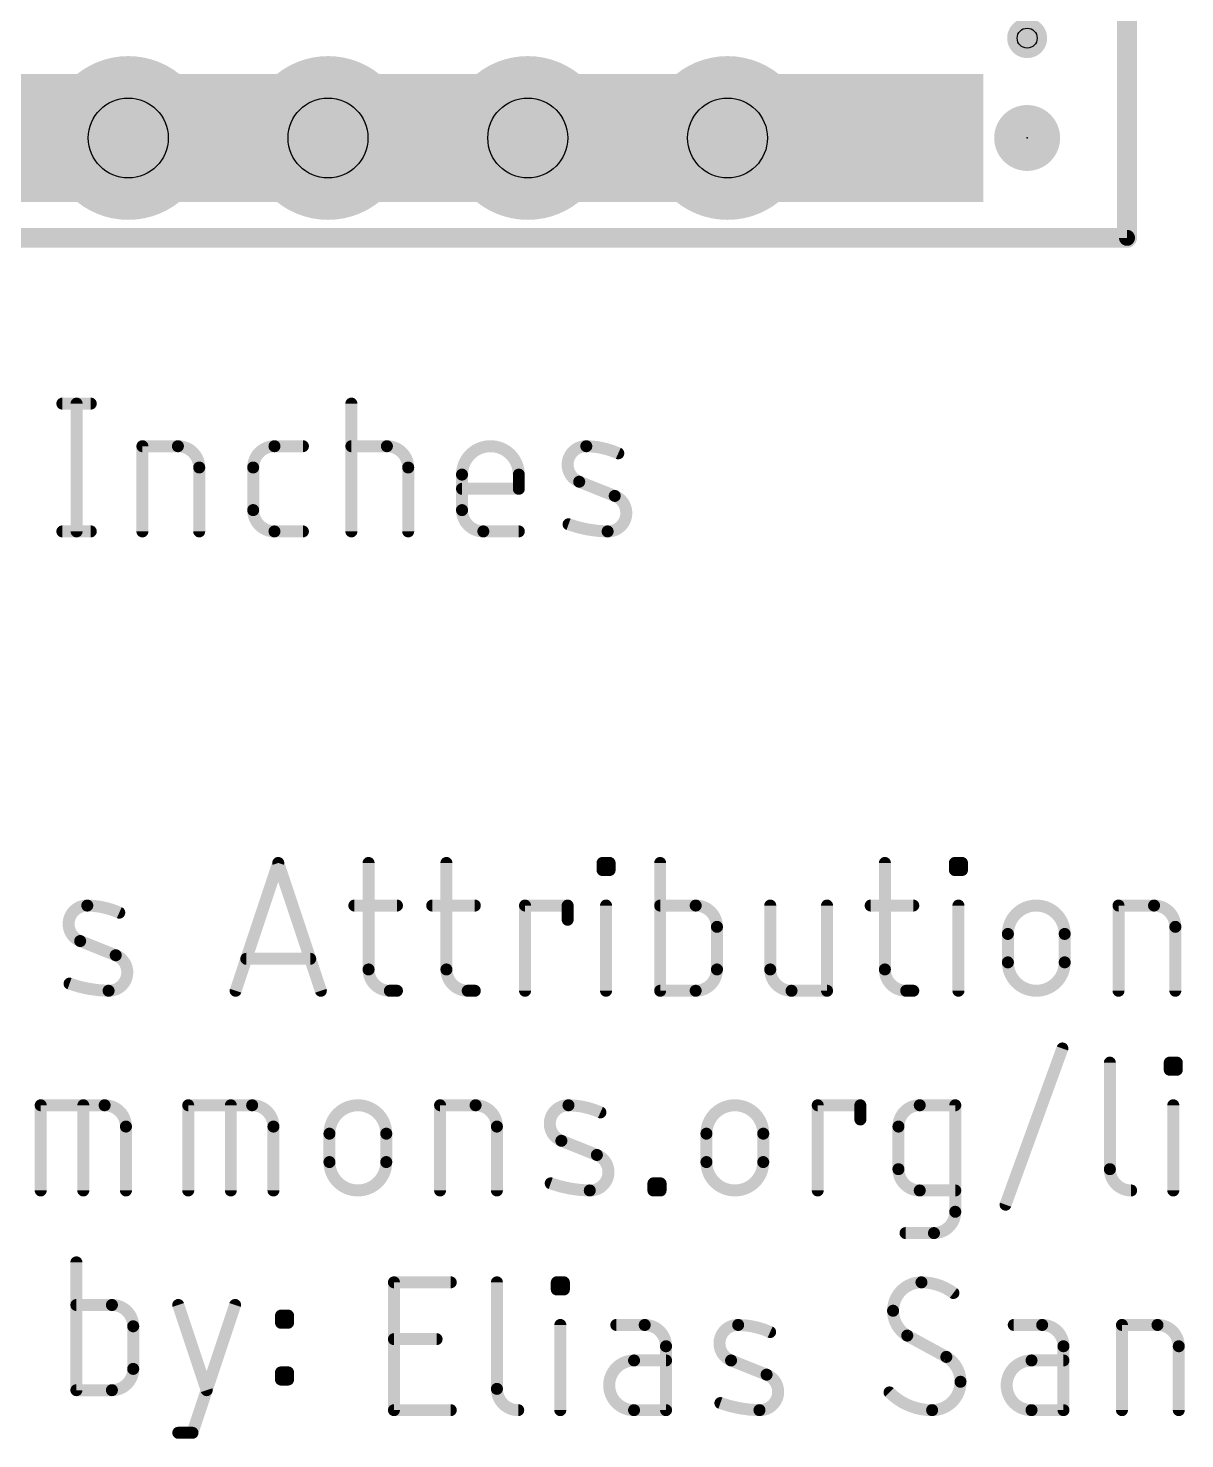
# Model space of a CAD drawing. Extents: x -28.7 to 57.9, y -15.3 to 34.1.
# Drawn here: x 13.97 to 28.67, y -15.27 to 2.67 of the extents above; entities that cross this region are included whole.
import ezdxf

# ---------------------------------------------------------------- set-up
doc = ezdxf.new("R2010")
doc.units = 0
for name, color, linetype in [('1', 12, 'CONTINUOUS'), ('16', 53, 'CONTINUOUS'), ('17', 254, 'CONTINUOUS'), ('18', 110, 'CONTINUOUS'), ('20', 53, 'CONTINUOUS'), ('21', 41, 'CONTINUOUS'), ('22', 40, 'CONTINUOUS'), ('23', 53, 'CONTINUOUS'), ('24', 53, 'CONTINUOUS'), ('29', 253, 'CONTINUOUS'), ('30', 253, 'CONTINUOUS'), ('44', 253, 'CONTINUOUS'), ('47', 253, 'CONTINUOUS'), ('51', 53, 'CONTINUOUS')]:
    doc.layers.add(name, color=color, linetype=linetype)

# ---------------------------------------------------------------- blocks, each defined once
blk = doc.blocks.new('RECT')
blk.add_solid([(-0.5, -0.5), (0.5, -0.5), (-0.5, 0.5), (0.5, 0.5)])
blk = doc.blocks.new('PIE')
at = {"const_width": 0.5}
blk.add_lwpolyline([(0, -0.25, 1), (0, 0.25, 1), (0, -0.25)], format="xyb", dxfattribs=at)
blk = doc.blocks.new('ROUNDP')
at = {"const_width": 0.5}
blk.add_lwpolyline([(0, -0.25, 1), (0, 0.25, 1), (0, -0.25)], format="xyb", dxfattribs=at)
blk = doc.blocks.new('ROUNDV')
at = {"const_width": 0.5}
blk.add_lwpolyline([(0, -0.25, 1), (0, 0.25, 1), (0, -0.25)], format="xyb", dxfattribs=at)

msp = doc.modelspace()

# ---------------------------------------------------------------- linework, layer by layer
at = {"layer": '1', "const_width": 0.254}
for points in [[(27.94, 25.4), (27.94, 0)], [(27.94, 4.064), (27.94, 0)], [(27.94, 0), (0, 0)], [(27.94, 0), (0, 0)]]:
    msp.add_lwpolyline(points, dxfattribs=at)
at = {"layer": '1', "const_width": 0.127}
for points in [[(27.8765, 0, 1), (28.0035, 0)], [(27.8765, 0, 1), (28.0035, 0)], [(27.94, -0.0635, 1), (27.94, 0.0635)], [(27.94, -0.0635, 1), (27.94, 0.0635)]]:
    msp.add_lwpolyline(points, format="xyb", dxfattribs=at)
at = {"layer": '16', "const_width": 0.254}
for points in [[(27.94, 25.4), (27.94, 0)], [(27.94, 0), (0, 0)]]:
    msp.add_lwpolyline(points, dxfattribs=at)
at = {"layer": '16', "const_width": 0.127}
for points in [[(27.8765, 0, 1), (28.0035, 0)], [(27.94, -0.0635, 1), (27.94, 0.0635)]]:
    msp.add_lwpolyline(points, format="xyb", dxfattribs=at)
at = {"layer": '20', "const_width": 0.2032}
for points in [[(27.94, 0), (27.94, 25.4)], [(0, 0), (27.94, 0)]]:
    msp.add_lwpolyline(points, dxfattribs=at)
at = {"layer": '20', "const_width": 0.1016}
for points in [[(27.8892, 0, 1), (27.9908, 0)], [(27.94, -0.0508, 1), (27.94, 0.0508)]]:
    msp.add_lwpolyline(points, format="xyb", dxfattribs=at)
at = {"layer": '23'}
msp.add_point((26.67, 1.27), dxfattribs=at)
at = {"layer": '24'}
msp.add_point((26.67, 1.27), dxfattribs=at)
at = {"layer": '44'}
for centre, radius in [((26.67, 2.54), 0.127), ((15.24, 1.27), 0.508), ((17.78, 1.27), 0.508), ((20.32, 1.27), 0.508), ((22.86, 1.27), 0.508)]:
    msp.add_circle(centre, radius, dxfattribs=at)
at = {"layer": '47', "const_width": 0.1524}
for points in [[(14.4021, -2.1082), (14.7633, -2.1082)], [(14.5827, -2.1082), (14.5827, -3.7338)], [(18.0771, -3.7338), (18.0771, -2.1082)], [(15.4198, -3.7338), (15.4198, -2.6501)], [(15.4198, -2.6501), (15.8714, -2.6501)], [(17.0993, -2.6501), (17.4606, -2.6501)], [(18.0771, -2.6501), (18.5287, -2.6501)], [(16.1423, -2.921), (16.1423, -3.7338)], [(16.8284, -3.4629), (16.8284, -2.921)], [(18.7996, -2.921), (18.7996, -3.7338)], [(19.4839, -3.4629), (19.4839, -3.0113)], [(20.2064, -3.0113), (20.2064, -3.1919)], [(21.4257, -3.2822), (20.9741, -3.1016)], [(20.2064, -3.1919), (19.4839, -3.1919)], [(14.4021, -3.7338), (14.7633, -3.7338)], [(17.4606, -3.7338), (17.0993, -3.7338)], [(20.2064, -3.7338), (19.7549, -3.7338)]]:
    msp.add_lwpolyline(points, dxfattribs=at)
at = {"layer": '47'}
for points, const_width in [([(14.4021, -2.0701, 1), (14.4021, -2.1463)], 0.0762), ([(14.6208, -2.1082, 1), (14.5446, -2.1082)], 0.0762), ([(14.7633, -2.1463, 1), (14.7633, -2.0701)], 0.0762), ([(18.1152, -2.1082, 1), (18.039, -2.1082)], 0.0762), ([(15.4579, -2.6501, 1), (15.3817, -2.6501)], 0.0762), ([(15.4198, -2.612, 1), (15.4198, -2.6882)], 0.0762), ([(16.1423, -2.921, 0.4142), (15.8714, -2.6501)], 0.1524), ([(15.8714, -2.612, 1), (15.8714, -2.6882)], 0.0762), ([(15.8714, -2.6882, 1), (15.8714, -2.612)], 0.0762), ([(17.0993, -2.6501, 0.4142), (16.8284, -2.921)], 0.1524), ([(17.0993, -2.612, 1), (17.0993, -2.6882)], 0.0762), ([(17.0993, -2.6882, 1), (17.0993, -2.612)], 0.0762), ([(17.4606, -2.6882, 1), (17.4606, -2.612)], 0.0762), ([(18.0771, -2.612, 1), (18.0771, -2.6882)], 0.0762), ([(18.7996, -2.921, 0.4142), (18.5287, -2.6501)], 0.1524), ([(18.5287, -2.612, 1), (18.5287, -2.6882)], 0.0762), ([(18.5287, -2.6882, 1), (18.5287, -2.612)], 0.0762), ([(20.2064, -3.0113, 1), (19.4839, -3.0113)], 0.1524), ([(21.0644, -2.6501, 0.8318), (20.9741, -3.1016)], 0.1524), ([(21.4708, -2.7404, 0.1026), (21.0644, -2.6501)], 0.1524), ([(21.065, -2.612, 1), (21.0639, -2.6882)], 0.0762), ([(21.0639, -2.6882, 1), (21.065, -2.612)], 0.0762), ([(21.4552, -2.7751, 1), (21.4865, -2.7056)], 0.0762), ([(16.1804, -2.921, 1), (16.1042, -2.921)], 0.0762), ([(16.8665, -2.921, 1), (16.7903, -2.921)], 0.0762), ([(18.8377, -2.921, 1), (18.7615, -2.921)], 0.0762), ([(16.1042, -2.921, 1), (16.1804, -2.921)], 0.0762), ([(16.7903, -2.921, 1), (16.8665, -2.921)], 0.0762), ([(18.7615, -2.921, 1), (18.8377, -2.921)], 0.0762), ([(19.522, -3.0113, 1), (19.4458, -3.0113)], 0.0762), ([(19.4458, -3.0113, 1), (19.522, -3.0113)], 0.0762), ([(20.2445, -3.0113, 1), (20.1683, -3.0113)], 0.0762), ([(20.1683, -3.0113, 1), (20.2445, -3.0113)], 0.0762), ([(20.9883, -3.0663, 1), (20.96, -3.137)], 0.0762), ([(20.96, -3.137, 1), (20.9883, -3.0662)], 0.0762), ([(19.4839, -3.1538, 1), (19.4839, -3.23)], 0.0762), ([(20.1683, -3.1919, 1), (20.2445, -3.1919)], 0.0762), ([(20.2064, -3.23, 1), (20.2064, -3.1538)], 0.0762), ([(21.3354, -3.7338, 0.8318), (21.4257, -3.2822)], 0.1524), ([(21.4398, -3.2469, 1), (21.4115, -3.3176)], 0.0762), ([(21.4115, -3.3176, 1), (21.4398, -3.2469)], 0.0762), ([(16.8284, -3.4629, 0.4142), (17.0993, -3.7338)], 0.1524), ([(16.8665, -3.4629, 1), (16.7903, -3.4629)], 0.0762), ([(19.4839, -3.4629, 0.4142), (19.7549, -3.7338)], 0.1524), ([(19.522, -3.4629, 1), (19.4458, -3.4629)], 0.0762), ([(16.7903, -3.4629, 1), (16.8665, -3.4629)], 0.0762), ([(19.4458, -3.4629, 1), (19.522, -3.4629)], 0.0762), ([(20.8516, -3.6076, 1), (20.8257, -3.6793)], 0.0762), ([(20.8387, -3.6435, 0.083), (21.3354, -3.7338)], 0.1524), ([(14.4021, -3.6957, 1), (14.4021, -3.7719)], 0.0762), ([(14.5446, -3.7338, 1), (14.6208, -3.7338)], 0.0762), ([(14.7633, -3.7719, 1), (14.7633, -3.6957)], 0.0762), ([(15.3817, -3.7338, 1), (15.4579, -3.7338)], 0.0762), ([(16.1042, -3.7338, 1), (16.1804, -3.7338)], 0.0762), ([(17.0993, -3.6957, 1), (17.0993, -3.7719)], 0.0762), ([(17.0993, -3.7719, 1), (17.0993, -3.6957)], 0.0762), ([(17.4606, -3.7719, 1), (17.4606, -3.6957)], 0.0762), ([(18.039, -3.7338, 1), (18.1152, -3.7338)], 0.0762), ([(18.7615, -3.7338, 1), (18.8377, -3.7338)], 0.0762), ([(19.7549, -3.6957, 1), (19.7549, -3.7719)], 0.0762), ([(19.7549, -3.7719, 1), (19.7549, -3.6957)], 0.0762), ([(20.2064, -3.7719, 1), (20.2064, -3.6957)], 0.0762), ([(21.3359, -3.6957, 1), (21.3348, -3.7719)], 0.0762), ([(21.3348, -3.7719, 1), (21.3359, -3.6957)], 0.0762)]:
    msp.add_lwpolyline(points, format="xyb", dxfattribs=dict(at, const_width=const_width))
at = {"layer": '51', "const_width": 0.1524}
for points in [[(16.6053, -9.5758), (17.1471, -7.9502)], [(17.1471, -7.9502), (17.689, -9.5758)], [(18.2957, -7.9502), (18.2957, -9.3049)], [(19.2857, -7.9502), (19.2857, -9.3049)], [(21.2703, -8.0405), (21.2703, -7.9502)], [(21.2703, -7.9502), (21.3606, -7.9502)], [(21.3606, -7.9502), (21.3606, -8.0405)], [(22.0036, -7.9502), (22.0036, -9.5758)], [(24.8608, -7.9502), (24.8608, -9.3049)], [(25.7512, -8.0405), (25.7512, -7.9502)], [(25.7512, -7.9502), (25.8415, -7.9502)], [(25.8415, -7.9502), (25.8415, -8.0405)], [(21.3606, -8.0405), (21.2703, -8.0405)], [(25.8415, -8.0405), (25.7512, -8.0405)], [(18.1151, -8.4921), (18.6569, -8.4921)], [(19.105, -8.4921), (19.6469, -8.4921)], [(20.2853, -9.5758), (20.2853, -8.4921)], [(20.2853, -8.4921), (20.8272, -8.4921)], [(20.8272, -8.4921), (20.8272, -8.6727)], [(21.3154, -9.5758), (21.3154, -8.4921)], [(22.4552, -8.4921), (22.0036, -8.4921)], [(23.4031, -8.4921), (23.4031, -9.3049)], [(24.1256, -9.5758), (24.1256, -8.4921)], [(24.6802, -8.4921), (25.222, -8.4921)], [(25.7964, -9.5758), (25.7964, -8.4921)], [(27.8319, -9.5758), (27.8319, -8.4921)], [(27.8319, -8.4921), (28.2835, -8.4921)], [(22.7261, -9.3049), (22.7261, -8.763)], [(26.4251, -9.2146), (26.4251, -8.8533)], [(27.1476, -8.8533), (27.1476, -9.2146)], [(28.5544, -8.763), (28.5544, -9.5758)], [(15.0803, -9.1242), (14.6288, -8.9436)], [(17.5535, -9.1694), (16.7407, -9.1694)], [(18.5666, -9.5758), (18.6569, -9.5758)], [(19.5566, -9.5758), (19.6469, -9.5758)], [(22.0036, -9.5758), (22.4552, -9.5758)], [(23.674, -9.5758), (24.1256, -9.5758)], [(25.1317, -9.5758), (25.222, -9.5758)], [(26.3955, -12.2964), (27.118, -10.3096)], [(27.7218, -10.4902), (27.7218, -11.8449)], [(28.4831, -10.5805), (28.4831, -10.4902)], [(28.4831, -10.4902), (28.5734, -10.4902)], [(28.5734, -10.5805), (28.4831, -10.5805)], [(28.5734, -10.4902), (28.5734, -10.5805)], [(14.1267, -12.1158), (14.1267, -11.0321)], [(14.1267, -11.0321), (14.9395, -11.0321)], [(14.6686, -12.1158), (14.6686, -11.0321)], [(16.0025, -12.1158), (16.0025, -11.0321)], [(16.0025, -11.0321), (16.8153, -11.0321)], [(16.5443, -12.1158), (16.5443, -11.0321)], [(19.2051, -12.1158), (19.2051, -11.0321)], [(19.2051, -11.0321), (19.6567, -11.0321)], [(24.0072, -12.1158), (24.0072, -11.0321)], [(24.0072, -11.0321), (24.5491, -11.0321)], [(24.5491, -11.0321), (24.5491, -11.2127)], [(25.3044, -11.0321), (25.7559, -11.0321)], [(25.7559, -11.0321), (25.7559, -12.3867)], [(28.5283, -12.1158), (28.5283, -11.0321)], [(15.2105, -11.303), (15.2105, -12.1158)], [(17.0862, -11.303), (17.0862, -12.1158)], [(19.9276, -11.303), (19.9276, -12.1158)], [(25.0335, -11.8449), (25.0335, -11.303)], [(17.7983, -11.7546), (17.7983, -11.3933)], [(18.5208, -11.3933), (18.5208, -11.7546)], [(21.199, -11.6642), (20.7474, -11.4836)], [(22.5919, -11.7546), (22.5919, -11.3933)], [(23.3144, -11.3933), (23.3144, -11.7546)], [(21.918, -12.1158), (21.918, -12.0255)], [(21.918, -12.0255), (22.0083, -12.0255)], [(22.0083, -12.0255), (22.0083, -12.1158)], [(22.0083, -12.1158), (21.918, -12.1158)], [(25.7559, -12.1158), (25.3044, -12.1158)], [(25.485, -12.6577), (25.1238, -12.6577)], [(14.5805, -13.0302), (14.5805, -14.6558)], [(18.6182, -14.9098), (18.6182, -13.2842)], [(18.6182, -13.2842), (19.3407, -13.2842)], [(19.9276, -13.2842), (19.9276, -14.6389)], [(20.689, -13.3745), (20.689, -13.2842)], [(20.689, -13.2842), (20.7793, -13.2842)], [(20.7793, -13.2842), (20.7793, -13.3745)], [(20.7793, -13.3745), (20.689, -13.3745)], [(15.0321, -13.5721), (14.5805, -13.5721)], [(15.8758, -13.5721), (16.237, -14.6558)], [(16.0564, -15.1977), (16.5983, -13.5721)], [(17.1819, -13.7978), (17.1819, -13.7075)], [(17.1819, -13.7075), (17.2722, -13.7075)], [(17.2722, -13.7075), (17.2722, -13.7978)], [(15.303, -14.3849), (15.303, -13.843)], [(17.2722, -13.7978), (17.1819, -13.7978)], [(20.7341, -14.9098), (20.7341, -13.8261)], [(21.8071, -13.8261), (21.4458, -13.8261)], [(26.8612, -13.8261), (26.4999, -13.8261)], [(27.8758, -14.9098), (27.8758, -13.8261)], [(27.8758, -13.8261), (28.3274, -13.8261)], [(18.6182, -14.0067), (19.1601, -14.0067)], [(25.6423, -14.2325), (25.1456, -13.9615)], [(22.078, -14.9098), (22.078, -14.097)], [(27.1321, -14.9098), (27.1321, -14.097)], [(28.5983, -14.097), (28.5983, -14.9098)], [(22.078, -14.2776), (21.6716, -14.2776)], [(23.3567, -14.4582), (22.9051, -14.2776)], [(27.1321, -14.2776), (26.7257, -14.2776)], [(17.1819, -14.5203), (17.1819, -14.43)], [(17.1819, -14.43), (17.2722, -14.43)], [(17.2722, -14.5203), (17.1819, -14.5203)], [(17.2722, -14.43), (17.2722, -14.5203)], [(14.5805, -14.6558), (15.0321, -14.6558)], [(19.3407, -14.9098), (18.6182, -14.9098)], [(21.6716, -14.9098), (22.078, -14.9098)], [(26.7257, -14.9098), (27.1321, -14.9098)], [(15.8758, -15.1977), (16.0564, -15.1977)]]:
    msp.add_lwpolyline(points, dxfattribs=at)
at = {"layer": '51'}
for points, const_width in [([(17.1833, -7.9382, 1), (17.111, -7.9622)], 0.0762), ([(17.1833, -7.9622, 1), (17.111, -7.9382)], 0.0762), ([(18.3338, -7.9502, 1), (18.2576, -7.9502)], 0.0762), ([(19.3238, -7.9502, 1), (19.2476, -7.9502)], 0.0762), ([(21.3084, -7.9502, 1), (21.2322, -7.9502)], 0.0762), ([(21.2703, -7.9121, 1), (21.2703, -7.9883)], 0.0762), ([(21.3987, -7.9502, 1), (21.3225, -7.9502)], 0.0762), ([(21.3606, -7.9883, 1), (21.3606, -7.9121)], 0.0762), ([(22.0417, -7.9502, 1), (21.9655, -7.9502)], 0.0762), ([(24.8989, -7.9502, 1), (24.8227, -7.9502)], 0.0762), ([(25.7893, -7.9502, 1), (25.7131, -7.9502)], 0.0762), ([(25.7512, -7.9121, 1), (25.7512, -7.9883)], 0.0762), ([(25.8796, -7.9502, 1), (25.8034, -7.9502)], 0.0762), ([(25.8415, -7.9883, 1), (25.8415, -7.9121)], 0.0762), ([(21.2703, -8.0024, 1), (21.2703, -8.0786)], 0.0762), ([(21.2322, -8.0405, 1), (21.3084, -8.0405)], 0.0762), ([(21.3225, -8.0405, 1), (21.3987, -8.0405)], 0.0762), ([(21.3606, -8.0786, 1), (21.3606, -8.0024)], 0.0762), ([(25.7512, -8.0024, 1), (25.7512, -8.0786)], 0.0762), ([(25.7131, -8.0405, 1), (25.7893, -8.0405)], 0.0762), ([(25.8034, -8.0405, 1), (25.8796, -8.0405)], 0.0762), ([(25.8415, -8.0786, 1), (25.8415, -8.0024)], 0.0762), ([(14.7191, -8.4921, 0.8318), (14.6288, -8.9436)], 0.1524), ([(14.7196, -8.454, 1), (14.7185, -8.5302)], 0.0762), ([(15.1255, -8.5824, 0.1026), (14.7191, -8.4921)], 0.1524), ([(14.7185, -8.5302, 1), (14.7196, -8.454)], 0.0762), ([(18.1151, -8.454, 1), (18.1151, -8.5302)], 0.0762), ([(18.6569, -8.5302, 1), (18.6569, -8.454)], 0.0762), ([(19.105, -8.454, 1), (19.105, -8.5302)], 0.0762), ([(19.6469, -8.5302, 1), (19.6469, -8.454)], 0.0762), ([(20.3234, -8.4921, 1), (20.2472, -8.4921)], 0.0762), ([(20.2853, -8.454, 1), (20.2853, -8.5302)], 0.0762), ([(20.8653, -8.4921, 1), (20.7891, -8.4921)], 0.0762), ([(20.8272, -8.5302, 1), (20.8272, -8.454)], 0.0762), ([(21.3535, -8.4921, 1), (21.2773, -8.4921)], 0.0762), ([(22.0036, -8.454, 1), (22.0036, -8.5302)], 0.0762), ([(22.7261, -8.763, 0.4142), (22.4552, -8.4921)], 0.1524), ([(22.4552, -8.454, 1), (22.4552, -8.5302)], 0.0762), ([(22.4552, -8.5302, 1), (22.4552, -8.454)], 0.0762), ([(23.4412, -8.4921, 1), (23.365, -8.4921)], 0.0762), ([(24.1637, -8.4921, 1), (24.0875, -8.4921)], 0.0762), ([(24.6802, -8.454, 1), (24.6802, -8.5302)], 0.0762), ([(25.222, -8.5302, 1), (25.222, -8.454)], 0.0762), ([(25.8345, -8.4921, 1), (25.7583, -8.4921)], 0.0762), ([(27.1476, -8.8533, 1), (26.4251, -8.8533)], 0.1524), ([(27.87, -8.4921, 1), (27.7938, -8.4921)], 0.0762), ([(27.8319, -8.454, 1), (27.8319, -8.5302)], 0.0762), ([(28.5544, -8.763, 0.4142), (28.2835, -8.4921)], 0.1524), ([(28.2835, -8.454, 1), (28.2835, -8.5302)], 0.0762), ([(28.2835, -8.5302, 1), (28.2835, -8.454)], 0.0762), ([(15.1098, -8.6171, 1), (15.1411, -8.5476)], 0.0762), ([(20.7891, -8.6727, 1), (20.8653, -8.6727)], 0.0762), ([(22.7642, -8.763, 1), (22.688, -8.763)], 0.0762), ([(22.688, -8.763, 1), (22.7642, -8.763)], 0.0762), ([(26.4632, -8.8533, 1), (26.387, -8.8533)], 0.0762), ([(27.1857, -8.8533, 1), (27.1095, -8.8533)], 0.0762), ([(28.5925, -8.763, 1), (28.5163, -8.763)], 0.0762), ([(28.5163, -8.763, 1), (28.5925, -8.763)], 0.0762), ([(14.6429, -8.9083, 1), (14.6146, -8.979)], 0.0762), ([(14.6146, -8.979, 1), (14.6429, -8.9082)], 0.0762), ([(26.387, -8.8533, 1), (26.4632, -8.8533)], 0.0762), ([(27.1095, -8.8533, 1), (27.1857, -8.8533)], 0.0762), ([(14.99, -9.5758, 0.8318), (15.0803, -9.1242)], 0.1524), ([(15.0945, -9.0889, 1), (15.0662, -9.1596)], 0.0762), ([(15.0662, -9.1596, 1), (15.0945, -9.0889)], 0.0762), ([(16.7407, -9.1313, 1), (16.7407, -9.2075)], 0.0762), ([(17.5535, -9.2075, 1), (17.5535, -9.1313)], 0.0762), ([(26.4251, -9.2146, 1), (27.1476, -9.2146)], 0.1524), ([(26.4632, -9.2146, 1), (26.387, -9.2146)], 0.0762), ([(27.1857, -9.2146, 1), (27.1095, -9.2146)], 0.0762), ([(18.2957, -9.3049, 0.4142), (18.5666, -9.5758)], 0.1524), ([(18.3338, -9.3049, 1), (18.2576, -9.3049)], 0.0762), ([(18.2576, -9.3049, 1), (18.3338, -9.3049)], 0.0762), ([(19.2857, -9.3049, 0.4142), (19.5566, -9.5758)], 0.1524), ([(19.3238, -9.3049, 1), (19.2476, -9.3049)], 0.0762), ([(19.2476, -9.3049, 1), (19.3238, -9.3049)], 0.0762), ([(22.4552, -9.5758, 0.4142), (22.7261, -9.3049)], 0.1524), ([(22.7642, -9.3049, 1), (22.688, -9.3049)], 0.0762), ([(22.688, -9.3049, 1), (22.7642, -9.3049)], 0.0762), ([(23.4031, -9.3049, 0.4142), (23.674, -9.5758)], 0.1524), ([(23.4412, -9.3049, 1), (23.365, -9.3049)], 0.0762), ([(23.365, -9.3049, 1), (23.4412, -9.3049)], 0.0762), ([(24.8608, -9.3049, 0.4142), (25.1317, -9.5758)], 0.1524), ([(24.8989, -9.3049, 1), (24.8227, -9.3049)], 0.0762), ([(24.8227, -9.3049, 1), (24.8989, -9.3049)], 0.0762), ([(26.387, -9.2146, 1), (26.4632, -9.2146)], 0.0762), ([(27.1095, -9.2146, 1), (27.1857, -9.2146)], 0.0762), ([(14.5062, -9.4496, 1), (14.4804, -9.5213)], 0.0762), ([(14.4933, -9.4855, 0.083), (14.99, -9.5758)], 0.1524), ([(14.9905, -9.5377, 1), (14.9895, -9.6139)], 0.0762), ([(14.9895, -9.6139, 1), (14.9905, -9.5377)], 0.0762), ([(18.5666, -9.5377, 1), (18.5666, -9.6139)], 0.0762), ([(18.5666, -9.6139, 1), (18.5666, -9.5377)], 0.0762), ([(18.6569, -9.6139, 1), (18.6569, -9.5377)], 0.0762), ([(19.5566, -9.5377, 1), (19.5566, -9.6139)], 0.0762), ([(19.5566, -9.6139, 1), (19.5566, -9.5377)], 0.0762), ([(19.6469, -9.6139, 1), (19.6469, -9.5377)], 0.0762), ([(22.0036, -9.5377, 1), (22.0036, -9.6139)], 0.0762), ([(22.4552, -9.5377, 1), (22.4552, -9.6139)], 0.0762), ([(22.4552, -9.6139, 1), (22.4552, -9.5377)], 0.0762), ([(23.674, -9.5377, 1), (23.674, -9.6139)], 0.0762), ([(23.674, -9.6139, 1), (23.674, -9.5377)], 0.0762), ([(24.1256, -9.6139, 1), (24.1256, -9.5377)], 0.0762), ([(25.1317, -9.5377, 1), (25.1317, -9.6139)], 0.0762), ([(25.1317, -9.6139, 1), (25.1317, -9.5377)], 0.0762), ([(25.222, -9.6139, 1), (25.222, -9.5377)], 0.0762), ([(16.5691, -9.5638, 1), (16.6414, -9.5878)], 0.0762), ([(17.6528, -9.5878, 1), (17.7251, -9.5638)], 0.0762), ([(20.2472, -9.5758, 1), (20.3234, -9.5758)], 0.0762), ([(21.2773, -9.5758, 1), (21.3535, -9.5758)], 0.0762), ([(21.9655, -9.5758, 1), (22.0417, -9.5758)], 0.0762), ([(24.0875, -9.5758, 1), (24.1637, -9.5758)], 0.0762), ([(25.7583, -9.5758, 1), (25.8345, -9.5758)], 0.0762), ([(27.7938, -9.5758, 1), (27.87, -9.5758)], 0.0762), ([(28.5163, -9.5758, 1), (28.5925, -9.5758)], 0.0762), ([(27.1538, -10.3226, 1), (27.0822, -10.2966)], 0.0762), ([(27.7599, -10.4902, 1), (27.6837, -10.4902)], 0.0762), ([(28.5212, -10.4902, 1), (28.445, -10.4902)], 0.0762), ([(28.4831, -10.4521, 1), (28.4831, -10.5283)], 0.0762), ([(28.4831, -10.5424, 1), (28.4831, -10.6186)], 0.0762), ([(28.445, -10.5805, 1), (28.5212, -10.5805)], 0.0762), ([(28.6115, -10.4902, 1), (28.5353, -10.4902)], 0.0762), ([(28.5353, -10.5805, 1), (28.6115, -10.5805)], 0.0762), ([(28.5734, -10.5283, 1), (28.5734, -10.4521)], 0.0762), ([(28.5734, -10.6186, 1), (28.5734, -10.5424)], 0.0762), ([(14.1648, -11.0321, 1), (14.0886, -11.0321)], 0.0762), ([(14.1267, -10.994, 1), (14.1267, -11.0702)], 0.0762), ([(14.7067, -11.0321, 1), (14.6305, -11.0321)], 0.0762), ([(15.2105, -11.303, 0.4142), (14.9395, -11.0321)], 0.1524), ([(14.9395, -10.994, 1), (14.9395, -11.0702)], 0.0762), ([(14.9395, -11.0702, 1), (14.9395, -10.994)], 0.0762), ([(16.0406, -11.0321, 1), (15.9644, -11.0321)], 0.0762), ([(16.0025, -10.994, 1), (16.0025, -11.0702)], 0.0762), ([(16.5824, -11.0321, 1), (16.5062, -11.0321)], 0.0762), ([(17.0862, -11.303, 0.4142), (16.8153, -11.0321)], 0.1524), ([(16.8153, -10.994, 1), (16.8153, -11.0702)], 0.0762), ([(16.8153, -11.0702, 1), (16.8153, -10.994)], 0.0762), ([(18.5208, -11.3933, 1), (17.7983, -11.3933)], 0.1524), ([(19.2432, -11.0321, 1), (19.167, -11.0321)], 0.0762), ([(19.2051, -10.994, 1), (19.2051, -11.0702)], 0.0762), ([(19.9276, -11.303, 0.4142), (19.6567, -11.0321)], 0.1524), ([(19.6567, -10.994, 1), (19.6567, -11.0702)], 0.0762), ([(19.6567, -11.0702, 1), (19.6567, -10.994)], 0.0762), ([(20.8377, -11.0321, 0.8318), (20.7474, -11.4836)], 0.1524), ([(21.2441, -11.1224, 0.1026), (20.8377, -11.0321)], 0.1524), ([(20.8383, -10.994, 1), (20.8372, -11.0702)], 0.0762), ([(20.8372, -11.0702, 1), (20.8383, -10.994)], 0.0762), ([(21.2285, -11.1571, 1), (21.2598, -11.0876)], 0.0762), ([(23.3144, -11.3933, 1), (22.5919, -11.3933)], 0.1524), ([(24.0453, -11.0321, 1), (23.9691, -11.0321)], 0.0762), ([(24.0072, -10.994, 1), (24.0072, -11.0702)], 0.0762), ([(24.5872, -11.0321, 1), (24.511, -11.0321)], 0.0762), ([(24.5491, -11.0702, 1), (24.5491, -10.994)], 0.0762), ([(25.3044, -11.0321, 0.4142), (25.0335, -11.303)], 0.1524), ([(25.3044, -10.994, 1), (25.3044, -11.0702)], 0.0762), ([(25.3044, -11.0702, 1), (25.3044, -10.994)], 0.0762), ([(25.794, -11.0321, 1), (25.7178, -11.0321)], 0.0762), ([(25.7559, -11.0702, 1), (25.7559, -10.994)], 0.0762), ([(28.5664, -11.0321, 1), (28.4902, -11.0321)], 0.0762), ([(15.2486, -11.303, 1), (15.1724, -11.303)], 0.0762), ([(15.1724, -11.303, 1), (15.2486, -11.303)], 0.0762), ([(17.1243, -11.303, 1), (17.0481, -11.303)], 0.0762), ([(17.0481, -11.303, 1), (17.1243, -11.303)], 0.0762), ([(19.9657, -11.303, 1), (19.8895, -11.303)], 0.0762), ([(19.8895, -11.303, 1), (19.9657, -11.303)], 0.0762), ([(24.511, -11.2127, 1), (24.5872, -11.2127)], 0.0762), ([(25.0716, -11.303, 1), (24.9954, -11.303)], 0.0762), ([(24.9954, -11.303, 1), (25.0716, -11.303)], 0.0762), ([(17.8364, -11.3933, 1), (17.7602, -11.3933)], 0.0762), ([(17.7602, -11.3933, 1), (17.8364, -11.3933)], 0.0762), ([(18.5589, -11.3933, 1), (18.4827, -11.3933)], 0.0762), ([(18.4827, -11.3933, 1), (18.5589, -11.3933)], 0.0762), ([(20.7616, -11.4483, 1), (20.7333, -11.519)], 0.0762), ([(20.7333, -11.519, 1), (20.7616, -11.4482)], 0.0762), ([(22.63, -11.3933, 1), (22.5538, -11.3933)], 0.0762), ([(22.5538, -11.3933, 1), (22.63, -11.3933)], 0.0762), ([(23.3525, -11.3933, 1), (23.2763, -11.3933)], 0.0762), ([(23.2763, -11.3933, 1), (23.3525, -11.3933)], 0.0762), ([(21.1087, -12.1158, 0.8318), (21.199, -11.6642)], 0.1524), ([(21.2131, -11.6289, 1), (21.1848, -11.6996)], 0.0762), ([(21.1848, -11.6996, 1), (21.2131, -11.6289)], 0.0762), ([(17.7983, -11.7546, 1), (18.5208, -11.7546)], 0.1524), ([(17.8364, -11.7546, 1), (17.7602, -11.7546)], 0.0762), ([(17.7602, -11.7546, 1), (17.8364, -11.7546)], 0.0762), ([(18.5589, -11.7546, 1), (18.4827, -11.7546)], 0.0762), ([(18.4827, -11.7546, 1), (18.5589, -11.7546)], 0.0762), ([(22.5919, -11.7546, 1), (23.3144, -11.7546)], 0.1524), ([(22.63, -11.7546, 1), (22.5538, -11.7546)], 0.0762), ([(22.5538, -11.7546, 1), (22.63, -11.7546)], 0.0762), ([(23.3525, -11.7546, 1), (23.2763, -11.7546)], 0.0762), ([(23.2763, -11.7546, 1), (23.3525, -11.7546)], 0.0762), ([(25.0335, -11.8449, 0.4142), (25.3044, -12.1158)], 0.1524), ([(25.0716, -11.8449, 1), (24.9954, -11.8449)], 0.0762), ([(24.9954, -11.8449, 1), (25.0716, -11.8449)], 0.0762), ([(27.7218, -11.8449, 0.4142), (27.9927, -12.1158)], 0.1524), ([(27.7599, -11.8449, 1), (27.6837, -11.8449)], 0.0762), ([(27.6837, -11.8449, 1), (27.7599, -11.8449)], 0.0762), ([(20.6248, -11.9896, 1), (20.599, -12.0613)], 0.0762), ([(20.6119, -12.0255, 0.083), (21.1087, -12.1158)], 0.1524), ([(21.9561, -12.0255, 1), (21.8799, -12.0255)], 0.0762), ([(21.918, -11.9874, 1), (21.918, -12.0636)], 0.0762), ([(22.0464, -12.0255, 1), (21.9702, -12.0255)], 0.0762), ([(22.0083, -12.0636, 1), (22.0083, -11.9874)], 0.0762), ([(14.0886, -12.1158, 1), (14.1648, -12.1158)], 0.0762), ([(14.6305, -12.1158, 1), (14.7067, -12.1158)], 0.0762), ([(15.1724, -12.1158, 1), (15.2486, -12.1158)], 0.0762), ([(15.9644, -12.1158, 1), (16.0406, -12.1158)], 0.0762), ([(16.5062, -12.1158, 1), (16.5824, -12.1158)], 0.0762), ([(17.0481, -12.1158, 1), (17.1243, -12.1158)], 0.0762), ([(19.167, -12.1158, 1), (19.2432, -12.1158)], 0.0762), ([(19.8895, -12.1158, 1), (19.9657, -12.1158)], 0.0762), ([(21.1092, -12.0777, 1), (21.1081, -12.1539)], 0.0762), ([(21.1081, -12.1539, 1), (21.1092, -12.0777)], 0.0762), ([(21.918, -12.0777, 1), (21.918, -12.1539)], 0.0762), ([(21.8799, -12.1158, 1), (21.9561, -12.1158)], 0.0762), ([(21.9702, -12.1158, 1), (22.0464, -12.1158)], 0.0762), ([(22.0083, -12.1539, 1), (22.0083, -12.0777)], 0.0762), ([(23.9691, -12.1158, 1), (24.0453, -12.1158)], 0.0762), ([(25.3044, -12.0777, 1), (25.3044, -12.1539)], 0.0762), ([(25.3044, -12.1539, 1), (25.3044, -12.0777)], 0.0762), ([(25.7559, -12.1539, 1), (25.7559, -12.0777)], 0.0762), ([(27.9927, -12.1539, 1), (27.9927, -12.0777)], 0.0762), ([(28.4902, -12.1158, 1), (28.5664, -12.1158)], 0.0762), ([(25.485, -12.6577, 0.4142), (25.7559, -12.3867)], 0.1524), ([(25.794, -12.3867, 1), (25.7178, -12.3867)], 0.0762), ([(25.7178, -12.3867, 1), (25.794, -12.3867)], 0.0762), ([(26.3597, -12.2834, 1), (26.4313, -12.3094)], 0.0762), ([(25.1238, -12.6196, 1), (25.1238, -12.6958)], 0.0762), ([(25.485, -12.6196, 1), (25.485, -12.6958)], 0.0762), ([(25.485, -12.6958, 1), (25.485, -12.6196)], 0.0762), ([(14.6186, -13.0302, 1), (14.5424, -13.0302)], 0.0762), ([(18.6563, -13.2842, 1), (18.5801, -13.2842)], 0.0762), ([(18.6182, -13.2461, 1), (18.6182, -13.3223)], 0.0762), ([(19.3407, -13.3223, 1), (19.3407, -13.2461)], 0.0762), ([(19.9657, -13.2842, 1), (19.8895, -13.2842)], 0.0762), ([(20.7271, -13.2842, 1), (20.6509, -13.2842)], 0.0762), ([(20.689, -13.2461, 1), (20.689, -13.3223)], 0.0762), ([(20.8174, -13.2842, 1), (20.7412, -13.2842)], 0.0762), ([(20.7793, -13.3223, 1), (20.7793, -13.2461)], 0.0762), ([(25.3262, -13.2842, 0.4142), (24.965, -13.6454)], 0.1524), ([(25.7326, -13.4197, 0.1623), (25.3262, -13.2842)], 0.1524), ([(25.3262, -13.2461, 1), (25.3262, -13.3223)], 0.0762), ([(25.3262, -13.3223, 1), (25.3262, -13.2461)], 0.0762), ([(20.689, -13.3364, 1), (20.689, -13.4126)], 0.0762), ([(20.6509, -13.3745, 1), (20.7271, -13.3745)], 0.0762), ([(20.7412, -13.3745, 1), (20.8174, -13.3745)], 0.0762), ([(20.7793, -13.4126, 1), (20.7793, -13.3364)], 0.0762), ([(25.7097, -13.4501, 1), (25.7555, -13.3892)], 0.0762), ([(14.5805, -13.534, 1), (14.5805, -13.6102)], 0.0762), ([(15.303, -13.843, 0.4142), (15.0321, -13.5721)], 0.1524), ([(15.0321, -13.534, 1), (15.0321, -13.6102)], 0.0762), ([(15.0321, -13.6102, 1), (15.0321, -13.534)], 0.0762), ([(15.9119, -13.56, 1), (15.8396, -13.5841)], 0.0762), ([(16.6344, -13.5841, 1), (16.5621, -13.56)], 0.0762), ([(17.22, -13.7075, 1), (17.1438, -13.7075)], 0.0762), ([(17.1819, -13.6694, 1), (17.1819, -13.7456)], 0.0762), ([(17.3103, -13.7075, 1), (17.2341, -13.7075)], 0.0762), ([(17.2722, -13.7456, 1), (17.2722, -13.6694)], 0.0762), ([(24.965, -13.6454, 0.2656), (25.1456, -13.9615)], 0.1524), ([(25.0031, -13.6454, 1), (24.9269, -13.6454)], 0.0762), ([(24.9269, -13.6454, 1), (25.0031, -13.6454)], 0.0762), ([(15.3411, -13.843, 1), (15.2649, -13.843)], 0.0762), ([(15.2649, -13.843, 1), (15.3411, -13.843)], 0.0762), ([(17.1819, -13.7597, 1), (17.1819, -13.8359)], 0.0762), ([(17.1438, -13.7978, 1), (17.22, -13.7978)], 0.0762), ([(17.2341, -13.7978, 1), (17.3103, -13.7978)], 0.0762), ([(17.2722, -13.8359, 1), (17.2722, -13.7597)], 0.0762), ([(20.7722, -13.8261, 1), (20.696, -13.8261)], 0.0762), ([(21.4458, -13.788, 1), (21.4458, -13.8642)], 0.0762), ([(22.078, -14.097, 0.4142), (21.8071, -13.8261)], 0.1524), ([(21.8071, -13.788, 1), (21.8071, -13.8642)], 0.0762), ([(21.8071, -13.8642, 1), (21.8071, -13.788)], 0.0762), ([(22.9954, -13.8261, 0.8318), (22.9051, -14.2776)], 0.1524), ([(23.4018, -13.9164, 0.1026), (22.9954, -13.8261)], 0.1524), ([(22.996, -13.788, 1), (22.9949, -13.8642)], 0.0762), ([(22.9949, -13.8642, 1), (22.996, -13.788)], 0.0762), ([(26.4999, -13.788, 1), (26.4999, -13.8642)], 0.0762), ([(27.1321, -14.097, 0.4142), (26.8612, -13.8261)], 0.1524), ([(26.8612, -13.788, 1), (26.8612, -13.8642)], 0.0762), ([(26.8612, -13.8642, 1), (26.8612, -13.788)], 0.0762), ([(27.9139, -13.8261, 1), (27.8377, -13.8261)], 0.0762), ([(27.8758, -13.788, 1), (27.8758, -13.8642)], 0.0762), ([(28.5983, -14.097, 0.4142), (28.3274, -13.8261)], 0.1524), ([(28.3274, -13.788, 1), (28.3274, -13.8642)], 0.0762), ([(28.3274, -13.8642, 1), (28.3274, -13.788)], 0.0762), ([(18.6182, -13.9686, 1), (18.6182, -14.0448)], 0.0762), ([(19.1601, -14.0448, 1), (19.1601, -13.9686)], 0.0762), ([(23.3862, -13.9511, 1), (23.4175, -13.8816)], 0.0762), ([(25.1638, -13.9281, 1), (25.1273, -13.995)], 0.0762), ([(25.1262, -13.9944, 1), (25.1649, -13.9287)], 0.0762), ([(22.1161, -14.097, 1), (22.0399, -14.097)], 0.0762), ([(22.0399, -14.097, 1), (22.1161, -14.097)], 0.0762), ([(25.6616, -14.1996, 1), (25.623, -14.2653)], 0.0762), ([(25.8229, -14.5486, 0.2656), (25.6423, -14.2325)], 0.1524), ([(25.6241, -14.2659, 1), (25.6605, -14.199)], 0.0762), ([(27.1702, -14.097, 1), (27.094, -14.097)], 0.0762), ([(27.094, -14.097, 1), (27.1702, -14.097)], 0.0762), ([(28.6364, -14.097, 1), (28.5602, -14.097)], 0.0762), ([(28.5602, -14.097, 1), (28.6364, -14.097)], 0.0762), ([(15.0321, -14.6558, 0.4142), (15.303, -14.3849)], 0.1524), ([(15.3411, -14.3849, 1), (15.2649, -14.3849)], 0.0762), ([(15.2649, -14.3849, 1), (15.3411, -14.3849)], 0.0762), ([(21.6716, -14.2776, 1), (21.6716, -14.9098)], 0.1524), ([(21.6716, -14.2395, 1), (21.6716, -14.3157)], 0.0762), ([(21.6716, -14.3157, 1), (21.6716, -14.2395)], 0.0762), ([(22.078, -14.3157, 1), (22.078, -14.2395)], 0.0762), ([(22.9193, -14.2423, 1), (22.891, -14.313)], 0.0762), ([(22.891, -14.313, 1), (22.9193, -14.2422)], 0.0762), ([(26.7257, -14.2776, 1), (26.7257, -14.9098)], 0.1524), ([(26.7257, -14.2395, 1), (26.7257, -14.3157)], 0.0762), ([(26.7257, -14.3157, 1), (26.7257, -14.2395)], 0.0762), ([(27.1321, -14.3157, 1), (27.1321, -14.2395)], 0.0762), ([(17.22, -14.43, 1), (17.1438, -14.43)], 0.0762), ([(17.1819, -14.3919, 1), (17.1819, -14.4681)], 0.0762), ([(17.1819, -14.4822, 1), (17.1819, -14.5584)], 0.0762), ([(17.1438, -14.5203, 1), (17.22, -14.5203)], 0.0762), ([(17.3103, -14.43, 1), (17.2341, -14.43)], 0.0762), ([(17.2341, -14.5203, 1), (17.3103, -14.5203)], 0.0762), ([(17.2722, -14.4681, 1), (17.2722, -14.3919)], 0.0762), ([(17.2722, -14.5584, 1), (17.2722, -14.4822)], 0.0762), ([(23.2664, -14.9098, 0.8318), (23.3567, -14.4582)], 0.1524), ([(23.3708, -14.4229, 1), (23.3425, -14.4936)], 0.0762), ([(23.3425, -14.4936, 1), (23.3708, -14.4229)], 0.0762), ([(25.4617, -14.9098, 0.4142), (25.8229, -14.5486)], 0.1524), ([(25.861, -14.5486, 1), (25.7848, -14.5486)], 0.0762), ([(25.7848, -14.5486, 1), (25.861, -14.5486)], 0.0762), ([(14.5805, -14.6177, 1), (14.5805, -14.6939)], 0.0762), ([(14.5424, -14.6558, 1), (14.6186, -14.6558)], 0.0762), ([(15.0321, -14.6177, 1), (15.0321, -14.6939)], 0.0762), ([(15.0321, -14.6939, 1), (15.0321, -14.6177)], 0.0762), ([(16.2009, -14.6678, 1), (16.2732, -14.6438)], 0.0762), ([(19.9276, -14.6389, 0.4142), (20.1985, -14.9098)], 0.1524), ([(19.9657, -14.6389, 1), (19.8895, -14.6389)], 0.0762), ([(19.8895, -14.6389, 1), (19.9657, -14.6389)], 0.0762), ([(24.9198, -14.684, 0.2), (25.4617, -14.9098)], 0.1524), ([(24.9469, -14.6572, 1), (24.8928, -14.7109)], 0.0762), ([(18.6182, -14.8717, 1), (18.6182, -14.9479)], 0.0762), ([(18.5801, -14.9098, 1), (18.6563, -14.9098)], 0.0762), ([(19.3407, -14.9479, 1), (19.3407, -14.8717)], 0.0762), ([(20.1985, -14.9479, 1), (20.1985, -14.8717)], 0.0762), ([(20.696, -14.9098, 1), (20.7722, -14.9098)], 0.0762), ([(21.6716, -14.8717, 1), (21.6716, -14.9479)], 0.0762), ([(21.6716, -14.9479, 1), (21.6716, -14.8717)], 0.0762), ([(22.0399, -14.9098, 1), (22.1161, -14.9098)], 0.0762), ([(22.078, -14.9479, 1), (22.078, -14.8717)], 0.0762), ([(22.7825, -14.7836, 1), (22.7567, -14.8553)], 0.0762), ([(22.7696, -14.8195, 0.083), (23.2664, -14.9098)], 0.1524), ([(23.2669, -14.8717, 1), (23.2658, -14.9479)], 0.0762), ([(23.2658, -14.9479, 1), (23.2669, -14.8717)], 0.0762), ([(25.4617, -14.8717, 1), (25.4617, -14.9479)], 0.0762), ([(25.4617, -14.9479, 1), (25.4617, -14.8717)], 0.0762), ([(26.7257, -14.8717, 1), (26.7257, -14.9479)], 0.0762), ([(26.7257, -14.9479, 1), (26.7257, -14.8717)], 0.0762), ([(27.094, -14.9098, 1), (27.1702, -14.9098)], 0.0762), ([(27.1321, -14.9479, 1), (27.1321, -14.8717)], 0.0762), ([(27.8377, -14.9098, 1), (27.9139, -14.9098)], 0.0762), ([(28.5602, -14.9098, 1), (28.6364, -14.9098)], 0.0762), ([(15.8758, -15.1596, 1), (15.8758, -15.2358)], 0.0762), ([(16.0203, -15.1856, 1), (16.0926, -15.2097)], 0.0762), ([(16.0564, -15.2358, 1), (16.0564, -15.1596)], 0.0762)]:
    msp.add_lwpolyline(points, format="xyb", dxfattribs=dict(at, const_width=const_width))

# ---------------------------------------------------------------- block references
at = {"layer": '1', "xscale": 0.635, "yscale": 0.635}
msp.add_blockref('PIE', (26.67, 1.27), dxfattribs=at)
at = {"layer": '16', "xscale": 0.635, "yscale": 0.635}
msp.add_blockref('PIE', (26.67, 1.27), dxfattribs=at)
at = {"layer": '17', "xscale": 1.8796, "yscale": 1.8796, "rotation": 90}
for p in [(15.24, 1.27), (15.24, 1.27), (17.78, 1.27), (17.78, 1.27), (20.32, 1.27), (20.32, 1.27), (22.86, 1.27), (22.86, 1.27)]:
    msp.add_blockref('ROUNDP', p, dxfattribs=at)
at = {"layer": '18', "xscale": 0.508, "yscale": 0.508}
msp.add_blockref('ROUNDV', (26.67, 2.54), dxfattribs=at)
msp.add_blockref('ROUNDV', (26.67, 2.54), dxfattribs=at)
at = {"layer": '21', "xscale": 21.8694, "yscale": 1.6256, "rotation": 180}
msp.add_blockref('RECT', (15.1765, 1.27), dxfattribs=at)
at = {"layer": '22', "xscale": 21.8694, "yscale": 1.6256}
msp.add_blockref('RECT', (15.1765, 1.27), dxfattribs=at)
at = {"layer": '29', "xscale": 2.0828, "yscale": 2.0828, "rotation": 90}
for p in [(15.24, 1.27), (17.78, 1.27), (20.32, 1.27), (22.86, 1.27)]:
    msp.add_blockref('ROUNDP', p, dxfattribs=at)
at = {"layer": '29', "xscale": 0.8382, "yscale": 0.8382}
msp.add_blockref('PIE', (26.67, 1.27), dxfattribs=at)
at = {"layer": '30', "xscale": 2.0828, "yscale": 2.0828, "rotation": 90}
for p in [(15.24, 1.27), (17.78, 1.27), (20.32, 1.27), (22.86, 1.27)]:
    msp.add_blockref('ROUNDP', p, dxfattribs=at)
at = {"layer": '30', "xscale": 0.8382, "yscale": 0.8382}
msp.add_blockref('PIE', (26.67, 1.27), dxfattribs=at)
at = {"layer": '51', "xscale": 0.508, "yscale": 0.508}
for p in [(15.24, 1.27), (17.78, 1.27), (20.32, 1.27), (22.86, 1.27)]:
    msp.add_blockref('RECT', p, dxfattribs=at)

doc.saveas('drawing.dxf')
